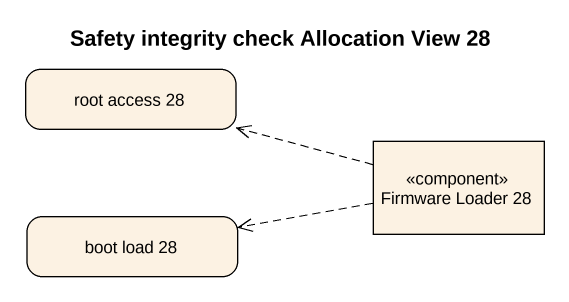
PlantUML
@startuml
title Safety integrity check Allocation View 28
hide empty description
state "root access 28" as root_access_28
state "Firmware Loader 28" as Firmware_Loader_28 <<component>>
state "boot load 28" as boot_load_28
Firmware_Loader_28 -left[dashed]-> root_access_28
Firmware_Loader_28 -left[dashed]-> boot_load_28
@enduml
